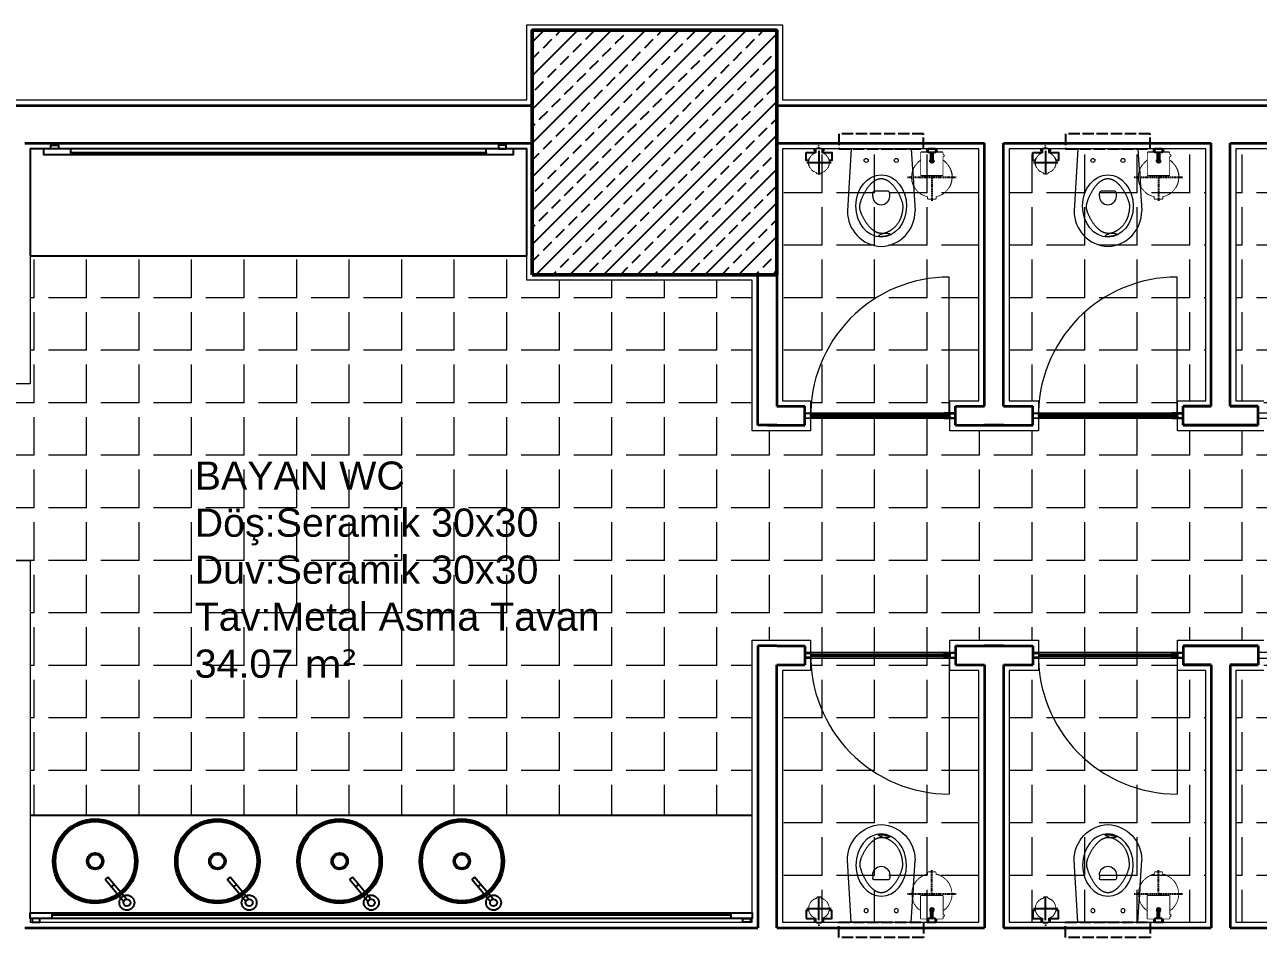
# Model space of a CAD drawing. Header units: millimetres. Extents: x 1443065 to 1517367, y 3763150 to 3779068.
# Drawn here: x 1492362 to 1493018, y 3767614 to 3768100 of the extents above; entities that cross this region are included whole.
import ezdxf

# ---------------------------------------------------------------- set-up
doc = ezdxf.new("R2010")
doc.units = ezdxf.units.MM
doc.set_wipeout_variables(frame=1)
for name, pattern in [('ACAD_ISO02W100', [15, 12, -3]), ('HIDDEN', [9.525, 6.35, -3.175]), ('HIDDEN2', [0.1875, 0.125, -0.0625])]:
    doc.linetypes.add(name, pattern=pattern)
for name, color, linetype in [('1 vitrifiye', 141, 'Continuous'), ('1-Tefriş', 51, 'Continuous'), ('HATCH 1', 253, 'Continuous'), ('HIDDEN', 124, 'HIDDEN'), ('m-TAR_duvar', 8, 'Continuous'), ('m-TFR_vitrifiye', 1, 'Continuous'), ('SANITARY', 152, 'Continuous'), ('SANITARY 1', 124, 'Continuous')]:
    doc.layers.add(name, color=color, linetype=linetype)
for name, color, linetype, lineweight in [('DUVAR', 2, 'Continuous', 35), ('MAHAL', 52, 'Continuous', 13), ('MERDIVEN', 4, 'Continuous', 20), ('SIVA', 3, 'Continuous', 9), ('tarama', 254, 'Continuous', 5), ('TASIYICI', 170, 'Continuous', 50), ('TEFRIS', 165, 'Continuous', 15)]:
    doc.layers.add(name, color=color, linetype=linetype, lineweight=lineweight)
doc.styles.get("Standard").update_dxf_attribs({"font": 'arial.ttf'})

# ---------------------------------------------------------------- blocks, each defined once
blk = doc.blocks.new('A$C00621B5F')
at = {"layer": 'HATCH 1'}
for points in [[(57, -100), (-57, -100)], [(57, -100.7), (-57, -100.7)], [(57, -102), (-57, -102)], [(57, -104.1), (-57, -104.1)], [(57, -106.7), (-57, -106.7)], [(57, -109.9), (-57, -109.9)], [(57, -114.6), (-57, -114.6)], [(57, -122), (-57, -122)]]:
    blk.add_lwpolyline(points, dxfattribs=at)
at = {"layer": 'SANITARY'}
blk.add_lwpolyline([(-20, -20), (-20, 0), (20, 0), (20, -20), (57, -20), (57, -140), (-57, -140), (-57, -40), (-59, -40, -1), (-59, -32), (-57, -32), (-57, -20)], format="xyb", close=True, dxfattribs=at)
at = {"layer": 'SANITARY 1'}
for points in [[(-20, -20), (-20, -20), (-20, 0), (20, 0), (20, -20), (0, -20)], [(-59, -32), (-57, -32)], [(-59, -40), (-57, -40)], [(-57, -32), (-19.2, -32)], [(-18.6, -40), (-57, -40)], [(-2.3, -52.7), (0, -20), (0, -10), (-20, -10), (-20, -20), (-17.7, -52.7)], [(-0.8, -32), (54, -32), (54, -40), (-1.4, -40)]]:
    blk.add_lwpolyline(points, dxfattribs=at)
blk.add_circle((-10, -62.5), 12.5, dxfattribs=at)
blk.add_arc((-59, -36), 4, 90, 270, dxfattribs=at)
blk.add_wipeout([(-57, -20), (-20, -20), (-20, -10), (-20, 0), (20, 0), (20, -20), (57, -20), (57, -140), (-57, -140), (-57, -40), (-59, -40), (-59.7, -39.9), (-60.4, -39.8), (-61, -39.5), (-61.5, -39.1), (-61.8, -38.8), (-62.2, -38.3), (-62.5, -38), (-62.8, -37.3), (-62.9, -36.7), (-63, -36), (-62.9, -35.2), (-62.7, -34.6), (-62.5, -34), (-62.1, -33.5), (-61.7, -33), (-61.2, -32.7), (-60.7, -32.4), (-60.1, -32.1), (-59.7, -32.1), (-59, -32), (-57, -32)]).dxf.layer = 'SANITARY 1'
blk = doc.blocks.new('A$C34477918')
at = {"layer": 'SANITARY'}
blk.add_lwpolyline([(-48, 25), (0, 25), (0, -25), (-48, -25, -0.804346), (-253.1, -20), (-265, -20), (-265, 20), (-253, 20, -0.804515), (-48, 25)], format="xyb", close=True, dxfattribs=at)
at = {"layer": 'SANITARY 1'}
blk.add_lwpolyline([(-265, 20), (-253, 20, 0.087238), (-253.1, -20), (-265, -20)], format="xyb", close=True, dxfattribs=at)
blk.add_lwpolyline([(-48, 25, 0.784465), (-48.1, 25), (0, 25), (0, -25), (-48.1, -25)], format="xyb", dxfattribs=at)
blk.add_arc((-150, 0), 105, 346.22585, 13.77415, dxfattribs=at)
at = {"color": 124}
for points in [[(-253, 20), (-253.7, 15.7), (-254.2, 11.6), (-254.7, 7.6), (-254.7, 4.1), (-255, 0), (-255, -3), (-254.8, -6.5), (-254.4, -9.6), (-253.8, -14.3), (-253.5, -17.3), (-253.1, -20), (-265, -20), (-265, 20)], [(-48, 25), (-47, 19.3), (-45.8, 12.9), (-45.4, 6.5), (-45, 0), (-45.4, -6.5), (-45.7, -12), (-46.5, -17.5), (-48, -25), (0, -25), (0, 25)]]:
    blk.add_wipeout(points, dxfattribs=at).dxf.layer = 'SANITARY'
at = {"color": 21}
blk.add_wipeout([(-45, 0), (-45.8, 12.9), (-48.2, 25.6), (-52.1, 37.9), (-57.5, 49.7), (-64.3, 60.7), (-72.4, 70.7), (-81.7, 79.7), (-92, 87.5), (-103.2, 94), (-115.1, 99), (-127.5, 102.6), (-140.3, 104.6), (-153.2, 105), (-166.1, 103.8), (-178.7, 101), (-190.9, 96.7), (-202.5, 90.9), (-213.3, 83.8), (-223.1, 75.4), (-231.8, 65.8), (-239.3, 55.3), (-245.4, 43.9), (-250.1, 31.8), (-253.2, 19.3), (-254.8, 6.5), (-254.8, -6.5), (-253.2, -19.3), (-250.1, -31.8), (-245.4, -43.9), (-239.3, -55.3), (-231.8, -65.8), (-223.1, -75.4), (-213.3, -83.8), (-202.5, -90.9), (-190.9, -96.7), (-178.7, -101), (-166.1, -103.8), (-153.2, -105), (-140.3, -104.6), (-127.5, -102.6), (-115.1, -99), (-103.2, -94), (-92, -87.5), (-81.7, -79.7), (-72.4, -70.7), (-64.3, -60.7), (-57.5, -49.7), (-52.1, -37.9), (-48.2, -25.6), (-45.8, -12.9)], dxfattribs=at).dxf.layer = 'SANITARY'
at = {"layer": 'HIDDEN'}
for points in [[(-150, 130), (-150, -130)], [(-24, 0), (-276, 0)]]:
    blk.add_lwpolyline(points, dxfattribs=at)
blk = doc.blocks.new('A$C168D751E')
blk.add_wipeout([(0, 0), (17, 0), (17.6, -0.1), (18.2, -0.2), (18.6, -0.5), (19, -0.8), (19.4, -1.2), (19.6, -1.5), (19.8, -2), (19.9, -2.4), (20, -3), (20, -3.6), (20, -15), (56.3, -15), (57.2, -13.7), (58.8, -12.1), (60.2, -11.2), (62, -10.5), (63.3, -10.1), (65, -10), (66.2, -10.1), (68.2, -10.5), (69.7, -11.2), (71, -12), (72.1, -13), (73.1, -14.1), (73.8, -15.2), (74.3, -16.2), (74.7, -17.4), (75, -19), (75, -20.9), (74.7, -22.6), (74, -24.5), (72.9, -26.1), (71.8, -27.3), (70.6, -28.3), (69.4, -29), (68, -29.6), (66.6, -29.9), (65, -30), (63.5, -29.9), (62.2, -29.6), (60.9, -29.1), (59.6, -28.4), (58.8, -27.8), (57.9, -27.1), (57.3, -26.4), (56.8, -25.7), (56.3, -25), (20, -25), (20, -37), (19.7, -38.3), (19.1, -39.1), (18.3, -39.7), (17.7, -39.9), (17, -40), (0, -40)]).dxf.layer = 'SANITARY 1'
at = {"layer": 'SANITARY'}
blk.add_lwpolyline([(0, 0), (0, -40), (17, -40, 0.391502), (20, -37), (20, -25), (56.3, -25, 3.732498), (56.3, -15), (20, -15), (20, -3.6, 0.457252), (17, 0)], format="xyb", close=True, dxfattribs=at)
at = {"layer": 'SANITARY 1'}
blk.add_lwpolyline([(17, 0), (0, 0), (0, -40), (17, -40, 0.414214), (20, -37), (20, -3, 0.414214)], format="xyb", close=True, dxfattribs=at)
for points in [[(20, -15), (56.3, -15)], [(20, -25), (56.3, -25)]]:
    blk.add_lwpolyline(points, dxfattribs=at)
blk.add_circle((65, -20), 5, dxfattribs=at)
blk.add_arc((65, -20), 10, 209.99657, 150.00343, dxfattribs=at)
blk = doc.blocks.new('wc k')
at = {"layer": '1-Tefriş', "linetype": 'HIDDEN2', "ltscale": 0.5}
blk.add_line((431501.05, 73803.41, 1380.72), (431492.05, 73803.41, 1380.72), dxfattribs=at)
at = {"layer": '1-Tefriş'}
for points, elevation in [([(431496.05, 73810.21), (431496.05, 73804.61)], 1380.72), ([(431496.05, 73802.21), (431496.05, 73796.61), (431500.25, 73796.61), (431500.25, 73810.21), (431496.05, 73810.21)], 1380.72), ([(431494.05, 73800.91), (431495.05, 73800.91), (431495.05, 73805.71), (431494.05, 73805.71)], 0), ([(431495.05, 73802.21), (431497.05, 73802.21), (431497.05, 73804.61), (431495.05, 73804.61)], 0)]:
    blk.add_lwpolyline(points, dxfattribs=dict(at, elevation=elevation))
blk = doc.blocks.new('klozet2')
at = {"layer": '1 vitrifiye', "color": 4, "linetype": 'Continuous', "lineweight": 0}
for p, q in [((0, 16), (-33, 18)), ((0, 0), (0, 16)), ((-25.28, 4.5), (-23.56, 4.5)), ((-22.56, -3.5), (-22.56, 3.5)), ((-25.28, -4.5), (-23.56, -4.5))]:
    blk.add_line(p, q, dxfattribs=at)
for centre in [(-6.2, 8), (-6.2, -8)]:
    blk.add_circle(centre, 1.07, dxfattribs=at)
for centre, radius, start, end in [((-33.14, -0.88), 18.88, 89.56564, 177.33804), ((-25.28, 0), 4.5, 90, 180), ((-25.28, 0), 4.5, 180, 270), ((-23.56, 3.5), 1, 0, 90), ((-33.14, 0.88), 18.88, 182.66196, 270.43436), ((-23.56, -3.5), 1, 270, 0)]:
    blk.add_arc(centre, radius, start, end, dxfattribs=at)
at = {"layer": '1-Tefriş', "xscale": -1}
blk.add_blockref('wc k', (431493.99, -73770.29, -1380.72), dxfattribs=at)
at = {"layer": 'SANITARY', "color": 65, "xscale": 0.1, "yscale": 0.1, "zscale": 0.1, "rotation": 359.9999658251877}
blk.add_blockref('A$C34477918', (-0.06, -26.93), dxfattribs=at)
at = {"layer": '1 vitrifiye', "color": 4, "linetype": 'Continuous', "lineweight": 0}
blk.add_line((0, 0), (0, -16), dxfattribs=at)
blk.add_ellipse((-30.43, 0), major_axis=(-16.57, 0.06), ratio=0.812391, dxfattribs=at)
at = {"layer": 'TEFRIS', "color": 4, "linetype": 'Continuous'}
blk.add_lwpolyline([(-45, 0), (-45, 0.14), (-44.99, 0.29), (-44.98, 0.43), (-44.97, 0.57), (-44.95, 0.71), (-44.93, 0.86), (-44.91, 1), (-44.88, 1.14), (-44.85, 1.28), (-44.81, 1.42), (-44.78, 1.56), (-44.73, 1.7), (-44.69, 1.83), (-44.64, 1.97), (-44.59, 2.11), (-44.54, 2.25), (-44.48, 2.38), (-44.42, 2.52), (-44.36, 2.65), (-44.29, 2.79), (-44.22, 2.92), (-44.15, 3.06), (-44.07, 3.19), (-44, 3.32), (-43.92, 3.45), (-43.83, 3.59), (-43.75, 3.72), (-43.66, 3.85), (-43.57, 3.98), (-43.48, 4.1), (-43.38, 4.23), (-43.29, 4.36), (-43.19, 4.48), (-43.09, 4.61), (-42.98, 4.74), (-42.88, 4.86), (-42.77, 4.98), (-42.66, 5.11), (-42.43, 5.35), (-42.2, 5.59), (-41.96, 5.82), (-41.71, 6.06), (-41.46, 6.29), (-41.2, 6.51), (-40.94, 6.73), (-40.67, 6.95), (-40.4, 7.16), (-40.12, 7.37), (-39.84, 7.58), (-39.56, 7.78), (-39.27, 7.98), (-38.99, 8.17), (-38.69, 8.36), (-38.4, 8.54), (-38.11, 8.72), (-37.81, 8.9), (-37.52, 9.07), (-37.23, 9.23), (-36.93, 9.39), (-36.64, 9.54), (-36.35, 9.69), (-36.06, 9.84), (-35.77, 9.98), (-35.48, 10.11), (-35.2, 10.24), (-34.92, 10.36), (-34.65, 10.47), (-34.38, 10.58), (-34.11, 10.69), (-33.85, 10.78), (-33.59, 10.87), (-33.34, 10.96), (-33.1, 11.04), (-32.86, 11.11), (-32.63, 11.17), (-32.41, 11.23), (-32.2, 11.29), (-31.99, 11.33), (-31.79, 11.37), (-31.61, 11.4), (-31.43, 11.42), (-31.26, 11.44), (-31.1, 11.45), (-30.94, 11.45), (-30.77, 11.45), (-30.59, 11.43), (-30.39, 11.41), (-30.19, 11.38), (-29.97, 11.35), (-29.75, 11.31), (-29.51, 11.26), (-29.27, 11.2), (-29.01, 11.14), (-28.75, 11.07), (-28.48, 11), (-28.21, 10.91), (-27.93, 10.82), (-27.64, 10.73), (-27.34, 10.63), (-27.05, 10.52), (-26.74, 10.41), (-26.43, 10.29), (-26.12, 10.16), (-25.81, 10.03), (-25.49, 9.89), (-25.17, 9.75), (-24.85, 9.6), (-24.52, 9.44), (-24.2, 9.28), (-23.87, 9.12), (-23.55, 8.95), (-23.22, 8.77), (-22.9, 8.59), (-22.58, 8.41), (-22.26, 8.21), (-21.94, 8.02), (-21.63, 7.82), (-21.31, 7.61), (-21.01, 7.4), (-20.7, 7.19), (-20.4, 6.97), (-20.11, 6.75), (-19.82, 6.52), (-19.54, 6.29), (-19.27, 6.05), (-19, 5.81), (-18.87, 5.69), (-18.74, 5.57), (-18.61, 5.45), (-18.49, 5.32), (-18.36, 5.2), (-18.24, 5.07), (-18.12, 4.94), (-18.01, 4.81), (-17.89, 4.69), (-17.78, 4.56), (-17.67, 4.43), (-17.57, 4.29), (-17.46, 4.16), (-17.36, 4.03), (-17.26, 3.89), (-17.17, 3.76), (-17.08, 3.62), (-16.99, 3.49), (-16.9, 3.35), (-16.82, 3.21), (-16.74, 3.07), (-16.66, 2.93), (-16.58, 2.79), (-16.51, 2.65), (-16.45, 2.51), (-16.38, 2.37), (-16.32, 2.23), (-16.26, 2.08), (-16.21, 1.94), (-16.16, 1.79), (-16.11, 1.65), (-16.07, 1.5), (-16.03, 1.35), (-15.99, 1.2), (-15.96, 1.06), (-15.94, 0.91), (-15.91, 0.76), (-15.89, 0.61), (-15.88, 0.46), (-15.87, 0.3), (-15.86, 0.15), (-15.86, 0), (-15.86, -0.15), (-15.87, -0.3), (-15.88, -0.44), (-15.89, -0.59), (-15.91, -0.73), (-15.93, -0.88), (-15.96, -1.02), (-15.99, -1.17), (-16.02, -1.31), (-16.06, -1.46), (-16.1, -1.6), (-16.14, -1.74), (-16.19, -1.88), (-16.24, -2.02), (-16.29, -2.17), (-16.35, -2.31), (-16.41, -2.44), (-16.47, -2.58), (-16.54, -2.72), (-16.61, -2.86), (-16.68, -3), (-16.76, -3.13), (-16.83, -3.27), (-16.92, -3.4), (-17, -3.54), (-17.09, -3.67), (-17.18, -3.8), (-17.27, -3.93), (-17.36, -4.07), (-17.46, -4.2), (-17.56, -4.33), (-17.66, -4.45), (-17.77, -4.58), (-17.88, -4.71), (-17.98, -4.84), (-18.1, -4.96), (-18.21, -5.09), (-18.32, -5.21), (-18.44, -5.33), (-18.56, -5.46), (-18.81, -5.7), (-19.06, -5.94), (-19.32, -6.17), (-19.58, -6.4), (-19.86, -6.63), (-20.13, -6.85), (-20.41, -7.07), (-20.7, -7.28), (-20.99, -7.49), (-21.29, -7.7), (-21.58, -7.9), (-21.88, -8.1), (-22.19, -8.29), (-22.49, -8.48), (-22.8, -8.66), (-23.11, -8.84), (-23.42, -9.01), (-23.73, -9.18), (-24.03, -9.34), (-24.34, -9.5), (-24.65, -9.65), (-24.96, -9.8), (-25.26, -9.94), (-25.56, -10.07), (-25.86, -10.2), (-26.16, -10.33), (-26.45, -10.45), (-26.74, -10.56), (-27.02, -10.66), (-27.3, -10.76), (-27.57, -10.86), (-27.84, -10.94), (-28.1, -11.03), (-28.35, -11.1), (-28.6, -11.17), (-28.84, -11.23), (-29.07, -11.28), (-29.29, -11.33), (-29.51, -11.37), (-29.71, -11.4), (-29.91, -11.43), (-30.09, -11.45), (-30.27, -11.46), (-30.43, -11.46), (-30.65, -11.46), (-30.88, -11.46), (-31.12, -11.45), (-31.36, -11.44), (-31.59, -11.43), (-31.83, -11.41), (-32.06, -11.39), (-32.29, -11.37), (-32.51, -11.35), (-32.73, -11.33), (-32.96, -11.3), (-33.17, -11.27), (-33.39, -11.24), (-33.6, -11.2), (-33.81, -11.17), (-34.02, -11.13), (-34.23, -11.09), (-34.43, -11.04), (-34.63, -11), (-34.83, -10.95), (-35.02, -10.9), (-35.22, -10.85), (-35.41, -10.8), (-35.59, -10.75), (-35.78, -10.69), (-35.96, -10.63), (-36.15, -10.57), (-36.32, -10.51), (-36.5, -10.45), (-36.67, -10.38), (-36.85, -10.32), (-37.02, -10.25), (-37.18, -10.18), (-37.35, -10.11), (-37.51, -10.04), (-37.67, -9.96), (-37.83, -9.89), (-37.99, -9.81), (-38.14, -9.74), (-38.29, -9.66), (-38.44, -9.58), (-38.59, -9.5), (-38.88, -9.33), (-39.16, -9.16), (-39.43, -8.99), (-39.69, -8.82), (-39.94, -8.64), (-40.19, -8.46), (-40.43, -8.27), (-40.66, -8.09), (-40.88, -7.9), (-41.1, -7.71), (-41.31, -7.52), (-41.51, -7.33), (-41.7, -7.14), (-41.88, -6.95), (-42.06, -6.76), (-42.23, -6.57), (-42.4, -6.38), (-42.55, -6.19), (-42.7, -6), (-42.85, -5.82), (-42.98, -5.64), (-43.12, -5.46), (-43.24, -5.28), (-43.36, -5.1), (-43.47, -4.93), (-43.58, -4.77), (-43.68, -4.6), (-43.77, -4.45), (-43.86, -4.29), (-43.94, -4.14), (-44.02, -4), (-44.09, -3.86), (-44.22, -3.61), (-44.32, -3.38), (-44.41, -3.18), (-44.48, -3.01), (-44.53, -2.87), (-44.56, -2.78), (-44.76, -2.17), (-44.95, -1.61), (-45.12, -1.11), (-45.29, -0.65), (-45.44, -0.25), (-45.58, 0.1), (-45.65, 0.26), (-45.71, 0.41), (-45.78, 0.54), (-45.84, 0.67), (-45.89, 0.78), (-45.95, 0.89), (-46, 0.98), (-46.05, 1.06), (-46.1, 1.14), (-46.14, 1.2), (-46.19, 1.26), (-46.23, 1.3), (-46.26, 1.34), (-46.3, 1.37), (-46.33, 1.39), (-46.37, 1.4), (-46.4, 1.41), (-46.42, 1.4), (-46.45, 1.39), (-46.47, 1.37), (-46.5, 1.35), (-46.52, 1.32), (-46.54, 1.28), (-46.55, 1.23), (-46.57, 1.18), (-46.58, 1.12), (-46.59, 1.06), (-46.6, 0.99), (-46.61, 0.92), (-46.62, 0.84), (-46.62, 0.66), (-46.63, 0.47), (-46.62, 0.27), (-46.61, 0.05), (-46.6, -0.18), (-46.58, -0.42), (-46.56, -0.67), (-46.53, -0.93), (-46.5, -1.19), (-46.46, -1.46), (-46.42, -1.72), (-46.38, -1.99), (-46.33, -2.25), (-46.28, -2.51), (-46.23, -2.76), (-46.18, -3), (-46.13, -3.24), (-46.07, -3.46), (-46.01, -3.67), (-45.96, -3.86), (-45.9, -4.04), (-45.84, -4.2), (-45.81, -4.27), (-45.78, -4.34), (-45.75, -4.4), (-45.72, -4.45), (-45.69, -4.5), (-45.66, -4.55), (-45.63, -4.58), (-45.6, -4.61), (-45.57, -4.63), (-45.55, -4.65), (-45.52, -4.66), (-45.49, -4.66), (-45.46, -4.65), (-45.44, -4.63), (-45.41, -4.61), (-45.38, -4.58), (-45.36, -4.54), (-45.33, -4.49), (-45.31, -4.43), (-45.29, -4.36), (-45.26, -4.28), (-45.24, -4.19), (-45.22, -4.09), (-45.2, -3.98), (-45.18, -3.87), (-45.16, -3.74), (-45.14, -3.59), (-45.13, -3.44), (-45.11, -3.28), (-45.09, -3.1), (-45.07, -2.71), (-45.04, -2.28), (-45.02, -1.79), (-45.01, -1.25), (-45, -0.65), (-45, 0)], close=True, dxfattribs=at)
at = {"layer": 'SANITARY', "color": 65}
for name, p, xscale, yscale, zscale, rotation in [('A$C34477918', (0.14, 33.12, -1380.72), 0.05, 0.05, 0.05, 359.9999658251877), ('A$C00621B5F', (0, -26.93), -0.1, 0.1, 0.1, 269.9999658251876)]:
    blk.add_blockref(name, p, dxfattribs=dict(at, xscale=xscale, yscale=yscale, zscale=zscale, rotation=rotation))
at = {"layer": '1 vitrifiye', "color": 4, "linetype": 'Continuous', "lineweight": 0}
blk.add_line((0, -16), (-33, -18), dxfattribs=at)
at = {"layer": 'SANITARY', "color": 124, "xscale": -0.1, "yscale": 0.1, "zscale": 0.1}
blk.add_blockref('A$C168D751E', (0, -24.93), dxfattribs=at)
at = {"layer": '1 vitrifiye', "color": 4, "linetype": 'ACAD_ISO02W100', "ltscale": 0.5}
blk.add_lwpolyline([(0, -22.5), (8, -22.5), (8, 22.5), (0, 22.5)], close=True, dxfattribs=at)

msp = doc.modelspace()

# ---------------------------------------------------------------- hatches: boundary and pattern name
at = {"layer": 'm-TAR_duvar'}
h = msp.add_hatch(dxfattribs=at)
h.set_pattern_fill('ANSI33', color=256, scale=2)
h.set_pattern_definition([(45, (69969.789, -86424.948), (-8.98025612, 8.98025612), []), (45, (69978.769, -86424.948), (-8.98025612, 8.98025612), [6.35, -3.175])])
h.paths.add_polyline_path([(1492761.74, 3768096.58), (1492631.74, 3768096.58), (1492631.74, 3767966.58), (1492761.74, 3767966.58)])

# ---------------------------------------------------------------- linework, layer by layer
at = {"layer": 'DUVAR'}
for p, q in [((1492041.74, 3768056.58), (1492631.74, 3768056.58)), ((1492041.74, 3768056.56), (1492631.74, 3768056.56)), ((1492761.74, 3768056.58), (1493424.62, 3768056.58)), ((1492361.74, 3768036.56), (1492631.74, 3768036.56)), ((1492761.74, 3768036.58), (1492872.3, 3768036.58)), ((1492872.3, 3767896.56), (1492872.3, 3768036.58)), ((1492882.3, 3768036.58), (1492992.86, 3768036.58)), ((1492882.3, 3767896.56), (1492882.3, 3768036.58)), ((1492992.86, 3767896.56), (1492992.86, 3768036.58)), ((1493002.86, 3768036.58), (1493113.42, 3768036.58)), ((1493002.86, 3767896.56), (1493002.86, 3768036.58)), ((1492751.74, 3767886.56), (1492751.74, 3767966.58)), ((1492761.74, 3767966.56), (1492761.74, 3767896.56)), ((1492761.74, 3767896.56), (1492776.74, 3767896.56)), ((1492761.74, 3767896.56), (1492776.74, 3767896.56)), ((1492776.74, 3767886.56), (1492776.74, 3767896.56)), ((1492776.74, 3767886.56), (1492776.74, 3767896.56)), ((1492856.74, 3767886.56), (1492856.74, 3767896.56)), ((1492856.74, 3767896.56), (1492872.3, 3767896.56)), ((1492856.74, 3767886.56), (1492856.74, 3767896.56)), ((1492856.74, 3767896.56), (1492872.3, 3767896.56)), ((1492882.3, 3767896.56), (1492897.86, 3767896.56)), ((1492882.3, 3767896.56), (1492897.86, 3767896.56)), ((1492897.86, 3767886.56), (1492897.86, 3767896.56)), ((1492897.86, 3767886.56), (1492897.86, 3767896.56)), ((1492992.86, 3767896.56), (1492977.86, 3767896.56)), ((1492977.86, 3767886.56), (1492977.86, 3767896.56)), ((1492977.86, 3767896.56), (1492992.86, 3767896.56)), ((1492992.86, 3767896.56), (1492977.86, 3767896.56)), ((1492977.86, 3767886.56), (1492977.86, 3767896.56)), ((1492977.86, 3767896.56), (1492992.86, 3767896.56)), ((1493017.86, 3767896.56), (1493002.86, 3767896.56)), ((1493002.86, 3767896.56), (1493017.86, 3767896.56)), ((1493017.86, 3767896.56), (1493002.86, 3767896.56)), ((1493002.86, 3767896.56), (1493017.86, 3767896.56)), ((1493017.86, 3767886.56), (1493017.86, 3767896.56)), ((1493017.86, 3767886.56), (1493017.86, 3767896.56)), ((1492761.74, 3767886.56), (1492751.74, 3767886.56)), ((1492761.74, 3767886.56), (1492751.74, 3767886.56)), ((1492761.74, 3767886.56), (1492751.74, 3767886.56)), ((1492756.74, 3767886.56), (1492761.74, 3767886.56)), ((1492761.74, 3767886.56), (1492776.74, 3767886.56)), ((1492761.74, 3767886.56), (1492776.74, 3767886.56)), ((1492856.74, 3767886.56), (1492897.86, 3767886.56)), ((1492856.74, 3767886.56), (1492897.86, 3767886.56)), ((1492872.3, 3767886.56), (1492882.3, 3767886.56)), ((1492882.3, 3767886.56), (1492872.3, 3767886.56)), ((1492882.3, 3767886.56), (1492872.3, 3767886.56)), ((1492977.86, 3767886.56), (1493017.86, 3767886.56)), ((1492992.86, 3767886.56), (1492977.86, 3767886.56)), ((1492992.86, 3767886.56), (1492977.86, 3767886.56)), ((1492977.86, 3767886.56), (1493017.86, 3767886.56)), ((1492992.86, 3767886.56), (1493002.86, 3767886.56)), ((1493002.86, 3767886.56), (1492992.86, 3767886.56)), ((1492992.86, 3767886.56), (1493002.86, 3767886.56)), ((1493002.86, 3767886.56), (1492992.86, 3767886.56)), ((1492992.86, 3767886.56), (1493002.86, 3767886.56)), ((1493017.86, 3767886.56), (1493002.86, 3767886.56)), ((1493017.86, 3767886.56), (1493002.86, 3767886.56)), ((1492761.74, 3767769.08), (1492751.74, 3767769.08)), ((1492751.74, 3767769.08), (1492751.74, 3767759.08)), ((1492761.74, 3767769.08), (1492776.74, 3767769.08)), ((1492776.74, 3767769.08), (1492776.74, 3767759.08)), ((1492856.74, 3767769.08), (1492856.74, 3767759.08)), ((1492856.74, 3767769.08), (1492897.86, 3767769.08)), ((1492882.3, 3767769.08), (1492872.3, 3767769.08)), ((1492897.86, 3767769.08), (1492897.86, 3767759.08)), ((1492992.86, 3767769.08), (1492977.86, 3767769.08)), ((1492977.86, 3767769.08), (1492977.86, 3767759.08)), ((1492977.86, 3767769.08), (1493017.86, 3767769.08)), ((1493002.86, 3767769.08), (1492992.86, 3767769.08)), ((1492992.86, 3767769.08), (1493002.86, 3767769.08)), ((1493017.86, 3767769.08), (1493002.86, 3767769.08)), ((1493017.86, 3767769.08), (1493017.86, 3767759.08)), ((1492751.74, 3767759.08), (1492751.74, 3767619.08)), ((1492761.74, 3767619.08), (1492761.74, 3767759.08)), ((1492761.74, 3767759.08), (1492776.74, 3767759.08)), ((1492856.74, 3767759.08), (1492872.3, 3767759.08)), ((1492872.3, 3767759.08), (1492872.3, 3767619.08)), ((1492882.3, 3767759.08), (1492882.3, 3767619.08)), ((1492882.3, 3767759.08), (1492897.86, 3767759.08)), ((1492992.86, 3767759.08), (1492977.86, 3767759.08)), ((1492977.86, 3767759.08), (1492992.86, 3767759.08)), ((1492992.86, 3767759.08), (1492992.86, 3767619.08)), ((1493002.86, 3767759.08), (1493002.86, 3767619.08)), ((1493017.86, 3767759.08), (1493002.86, 3767759.08)), ((1493002.86, 3767759.08), (1493017.86, 3767759.08)), ((1492361.74, 3767619.08), (1492751.74, 3767619.08)), ((1492761.74, 3767619.08), (1492872.3, 3767619.08)), ((1492882.3, 3767619.08), (1492992.86, 3767619.08)), ((1493002.86, 3767619.08), (1493113.42, 3767619.08))]:
    msp.add_line(p, q, dxfattribs=at)
at = {"layer": 'm-TFR_vitrifiye'}
for p, q in [((1492621.74, 3768033.56), (1492371.74, 3768033.56)), ((1492386.24, 3768031.56), (1492386.24, 3768033.56)), ((1492607.24, 3768031.56), (1492607.24, 3768033.56)), ((1492386.74, 3768030.56), (1492606.74, 3768030.56)), ((1492364.74, 3767679.08), (1492748.74, 3767679.08)), ((1492406.03, 3767646.09), (1492404.5, 3767644.81)), ((1492414.33, 3767633.09), (1492404.5, 3767644.81)), ((1492415.86, 3767634.38), (1492406.03, 3767646.09)), ((1492471.03, 3767646.09), (1492469.5, 3767644.81)), ((1492479.33, 3767633.09), (1492469.5, 3767644.81)), ((1492480.86, 3767634.38), (1492471.03, 3767646.09)), ((1492536.03, 3767646.09), (1492534.5, 3767644.81)), ((1492544.33, 3767633.09), (1492534.5, 3767644.81)), ((1492545.86, 3767634.38), (1492536.03, 3767646.09)), ((1492601.03, 3767646.09), (1492599.5, 3767644.81)), ((1492609.33, 3767633.09), (1492599.5, 3767644.81)), ((1492610.86, 3767634.38), (1492601.03, 3767646.09)), ((1492409.25, 3767642.26), (1492407.72, 3767640.98)), ((1492474.25, 3767642.26), (1492472.72, 3767640.98)), ((1492539.25, 3767642.26), (1492537.72, 3767640.98)), ((1492604.25, 3767642.26), (1492602.72, 3767640.98)), ((1492376.24, 3767626.08), (1492376.24, 3767624.08)), ((1492376.74, 3767627.08), (1492736.74, 3767627.08)), ((1492737.24, 3767626.08), (1492737.24, 3767624.08)), ((1492361.74, 3767619.08), (1492751.74, 3767619.08)), ((1492748.74, 3767624.08), (1492364.74, 3767624.08))]:
    msp.add_line(p, q, dxfattribs=at)
for points in [[(1492364.74, 3767976.56), (1492628.74, 3767976.56), (1492628.74, 3768033.56), (1492364.74, 3768033.56)], [(1492371.74, 3768033.56), (1492371.74, 3768030.56), (1492386.74, 3768030.56), (1492386.74, 3768031.16), (1492386.24, 3768031.16), (1492386.24, 3768031.56), (1492607.24, 3768031.56), (1492607.24, 3768031.16), (1492606.74, 3768031.16), (1492606.74, 3768030.56), (1492621.74, 3768030.56), (1492621.74, 3768033.56)], [(1492375.74, 3768033.56), (1492375.74, 3768035.56), (1492379.74, 3768035.56), (1492379.74, 3768033.56)], [(1492607.24, 3768031.56), (1492607.24, 3768031.16), (1492386.24, 3768031.16), (1492386.24, 3768031.56)], [(1492617.74, 3768033.56), (1492617.74, 3768035.56), (1492613.74, 3768035.56), (1492613.74, 3768033.56)], [(1492364.74, 3767624.08), (1492364.74, 3767627.08), (1492376.74, 3767627.08), (1492376.74, 3767626.48), (1492376.24, 3767626.48), (1492376.24, 3767626.08), (1492737.24, 3767626.08), (1492737.24, 3767626.48), (1492736.74, 3767626.48), (1492736.74, 3767627.08), (1492748.74, 3767627.08), (1492748.74, 3767624.08)], [(1492737.24, 3767626.08), (1492737.24, 3767626.48), (1492376.24, 3767626.48), (1492376.24, 3767626.08)], [(1492365.74, 3767624.08), (1492365.74, 3767622.08), (1492369.74, 3767622.08), (1492369.74, 3767624.08)], [(1492747.74, 3767624.08), (1492747.74, 3767622.08), (1492743.74, 3767622.08), (1492743.74, 3767624.08)]]:
    msp.add_lwpolyline(points, close=True, dxfattribs=at)
for centre, radius in [((1492399.24, 3767654.58), 22.5), ((1492464.24, 3767654.58), 22.5), ((1492529.24, 3767654.58), 22.5), ((1492594.24, 3767654.58), 22.5), ((1492399.24, 3767654.58), 21.8), ((1492399.24, 3767654.58), 21.1), ((1492464.24, 3767654.58), 21.8), ((1492464.24, 3767654.58), 21.1), ((1492529.24, 3767654.58), 21.8), ((1492529.24, 3767654.58), 21.1), ((1492594.24, 3767654.58), 21.8), ((1492594.24, 3767654.58), 21.1), ((1492399.24, 3767654.58), 4.4), ((1492399.24, 3767654.58), 3.62), ((1492464.24, 3767654.58), 4.4), ((1492464.24, 3767654.58), 3.62), ((1492529.24, 3767654.58), 4.4), ((1492529.24, 3767654.58), 3.62), ((1492594.24, 3767654.58), 4.4), ((1492594.24, 3767654.58), 3.62), ((1492416.11, 3767632.53), 4), ((1492416.11, 3767632.53), 1.86), ((1492481.11, 3767632.53), 4), ((1492481.11, 3767632.53), 1.86), ((1492546.11, 3767632.53), 4), ((1492546.11, 3767632.53), 1.86), ((1492611.11, 3767632.53), 4), ((1492611.11, 3767632.53), 1.86)]:
    msp.add_circle(centre, radius, dxfattribs=at)
at = {"layer": 'MERDIVEN'}
for p, q in [((1492853.49, 3767891.78, 0), (1492853.49, 3767965.33, 0)), ((1492974.61, 3767891.78, 0), (1492974.61, 3767965.33, 0)), ((1492779.24, 3767892.61, 0), (1492779.24, 3767893.01, 0)), ((1492779.24, 3767890.11, 0), (1492779.24, 3767890.51, 0)), ((1492853.74, 3767893.01, 0), (1492853.74, 3767892.61, 0)), ((1492853.74, 3767890.51, 0), (1492853.74, 3767890.11, 0)), ((1492900.36, 3767892.61, 0), (1492900.36, 3767893.01, 0)), ((1492900.36, 3767890.11, 0), (1492900.36, 3767890.51, 0)), ((1492974.86, 3767893.01, 0), (1492974.86, 3767892.61, 0)), ((1492974.86, 3767890.51, 0), (1492974.86, 3767890.11, 0)), ((1492779.24, 3767765.53, 0), (1492779.24, 3767765.13, 0)), ((1492779.24, 3767763.03, 0), (1492779.24, 3767762.63, 0)), ((1492853.49, 3767763.86, 0), (1492853.49, 3767690.31, 0)), ((1492853.74, 3767765.13, 0), (1492853.74, 3767765.53, 0)), ((1492853.74, 3767762.63, 0), (1492853.74, 3767763.03, 0)), ((1492900.36, 3767765.53, 0), (1492900.36, 3767765.13, 0)), ((1492900.36, 3767763.03, 0), (1492900.36, 3767762.63, 0)), ((1492974.61, 3767763.86, 0), (1492974.61, 3767690.31, 0)), ((1492974.86, 3767765.13, 0), (1492974.86, 3767765.53, 0)), ((1492974.86, 3767762.63, 0), (1492974.86, 3767763.03, 0))]:
    msp.add_line(p, q, dxfattribs=at)
at = {"layer": 'MERDIVEN', "extrusion": (1.50405e-07, -4.38494e-08, 1)}
for p, q in [((1492780.04, 3767892.33, 0), (1492779.74, 3767892.08, 0)), ((1492779.74, 3767891.08, 0), (1492779.74, 3767892.08, 0)), ((1492780.04, 3767890.83, 0), (1492779.74, 3767891.08, 0)), ((1492854.29, 3767892.33, 0), (1492853.99, 3767892.08, 0)), ((1492853.99, 3767891.08, 0), (1492853.99, 3767892.08, 0)), ((1492854.29, 3767890.83, 0), (1492853.99, 3767891.08, 0)), ((1492901.16, 3767892.33, 0), (1492900.86, 3767892.08, 0)), ((1492900.86, 3767891.08, 0), (1492900.86, 3767892.08, 0)), ((1492901.16, 3767890.83, 0), (1492900.86, 3767891.08, 0)), ((1492975.41, 3767892.33, 0), (1492975.11, 3767892.08, 0)), ((1492975.11, 3767891.08, 0), (1492975.11, 3767892.08, 0)), ((1492975.41, 3767890.83, 0), (1492975.11, 3767891.08, 0))]:
    msp.add_line(p, q, dxfattribs=at)
at = {"layer": 'MERDIVEN', "extrusion": (-2.75658e-07, -4.29454e-08, 1)}
for p, q in [((1492853.19, 3767892.33, 0), (1492780.04, 3767892.33, 0)), ((1492780.04, 3767890.83, 0), (1492853.19, 3767890.83, 0)), ((1492974.31, 3767892.33, 0), (1492901.16, 3767892.33, 0)), ((1492901.16, 3767890.83, 0), (1492974.31, 3767890.83, 0))]:
    msp.add_line(p, q, dxfattribs=at)
at = {"layer": 'MERDIVEN', "extrusion": (-1.50405e-07, -4.38494e-08, 1)}
for p, q in [((1492853.19, 3767892.33, 0), (1492853.49, 3767892.08, 0)), ((1492853.19, 3767890.83, 0), (1492853.49, 3767891.08, 0)), ((1492853.49, 3767891.08, 0), (1492853.49, 3767892.08, 0)), ((1492974.31, 3767892.33, 0), (1492974.61, 3767892.08, 0)), ((1492974.31, 3767890.83, 0), (1492974.61, 3767891.08, 0)), ((1492974.61, 3767891.08, 0), (1492974.61, 3767892.08, 0))]:
    msp.add_line(p, q, dxfattribs=at)
at = {"layer": 'MERDIVEN', "extrusion": (1.50405e-07, 4.38494e-08, 1)}
for p, q in [((1492780.04, 3767764.81, 0), (1492779.74, 3767764.56, 0)), ((1492779.74, 3767764.56, 0), (1492779.74, 3767763.56, 0)), ((1492780.04, 3767763.31, 0), (1492779.74, 3767763.56, 0)), ((1492854.29, 3767764.81, 0), (1492853.99, 3767764.56, 0)), ((1492853.99, 3767764.56, 0), (1492853.99, 3767763.56, 0)), ((1492854.29, 3767763.31, 0), (1492853.99, 3767763.56, 0)), ((1492901.16, 3767764.81, 0), (1492900.86, 3767764.56, 0)), ((1492900.86, 3767764.56, 0), (1492900.86, 3767763.56, 0)), ((1492901.16, 3767763.31, 0), (1492900.86, 3767763.56, 0)), ((1492975.41, 3767764.81, 0), (1492975.11, 3767764.56, 0)), ((1492975.11, 3767764.56, 0), (1492975.11, 3767763.56, 0)), ((1492975.41, 3767763.31, 0), (1492975.11, 3767763.56, 0))]:
    msp.add_line(p, q, dxfattribs=at)
at = {"layer": 'MERDIVEN', "extrusion": (-2.75658e-07, 4.29454e-08, 1)}
for p, q in [((1492780.04, 3767764.81, 0), (1492853.19, 3767764.81, 0)), ((1492853.19, 3767763.31, 0), (1492780.04, 3767763.31, 0)), ((1492901.16, 3767764.81, 0), (1492974.31, 3767764.81, 0)), ((1492974.31, 3767763.31, 0), (1492901.16, 3767763.31, 0))]:
    msp.add_line(p, q, dxfattribs=at)
at = {"layer": 'MERDIVEN', "extrusion": (-1.50405e-07, 4.38494e-08, 1)}
for p, q in [((1492853.19, 3767764.81, 0), (1492853.49, 3767764.56, 0)), ((1492853.19, 3767763.31, 0), (1492853.49, 3767763.56, 0)), ((1492853.49, 3767764.56, 0), (1492853.49, 3767763.56, 0)), ((1492974.31, 3767764.81, 0), (1492974.61, 3767764.56, 0)), ((1492974.31, 3767763.31, 0), (1492974.61, 3767763.56, 0)), ((1492974.61, 3767764.56, 0), (1492974.61, 3767763.56, 0))]:
    msp.add_line(p, q, dxfattribs=at)
at = {"layer": 'MERDIVEN', "extrusion": (-1.50062e-07, -4.38554e-08, 1), "elevation": -0.39}
for points in [[(1492779.74, 3767892.61), (1492776.74, 3767892.61), (1492776.74, 3767893.01), (1492779.74, 3767893.01)], [(1492779.74, 3767890.11), (1492776.74, 3767890.11), (1492776.74, 3767890.51), (1492779.74, 3767890.51)], [(1492900.86, 3767892.61), (1492897.86, 3767892.61), (1492897.86, 3767893.01), (1492900.86, 3767893.01)], [(1492900.86, 3767890.11), (1492897.86, 3767890.11), (1492897.86, 3767890.51), (1492900.86, 3767890.51)]]:
    msp.add_lwpolyline(points, close=True, dxfattribs=at)
at = {"layer": 'MERDIVEN'}
for points in [[(1492856.74, 3767890.11), (1492776.74, 3767890.11), (1492776.74, 3767893.01), (1492856.74, 3767893.01)], [(1492977.86, 3767890.11), (1492897.86, 3767890.11), (1492897.86, 3767893.01), (1492977.86, 3767893.01)], [(1493097.86, 3767890.11), (1493017.86, 3767890.11), (1493017.86, 3767893.01), (1493097.86, 3767893.01)], [(1492856.74, 3767765.53), (1492776.74, 3767765.53), (1492776.74, 3767762.63), (1492856.74, 3767762.63)], [(1492977.86, 3767765.53), (1492897.86, 3767765.53), (1492897.86, 3767762.63), (1492977.86, 3767762.63)], [(1493097.86, 3767765.53), (1493017.86, 3767765.53), (1493017.86, 3767762.63), (1493097.86, 3767762.63)]]:
    msp.add_lwpolyline(points, close=True, dxfattribs=at)
at = {"layer": 'MERDIVEN', "extrusion": (-2.76e-07, -4.29466e-08, 1), "elevation": -0.57}
for points in [[(1492779.74, 3767891.38), (1492853.49, 3767891.38), (1492853.49, 3767891.78), (1492779.74, 3767891.78)], [(1492900.86, 3767891.38), (1492974.61, 3767891.38), (1492974.61, 3767891.78), (1492900.86, 3767891.78)]]:
    msp.add_lwpolyline(points, dxfattribs=at)
at = {"layer": 'MERDIVEN', "extrusion": (-1.50748e-07, -4.38506e-08, 1), "elevation": -0.39}
for points in [[(1492850.74, 3767892.61), (1492856.74, 3767892.61), (1492856.74, 3767893.01), (1492850.74, 3767893.01)], [(1492856.74, 3767890.51), (1492850.74, 3767890.51), (1492850.74, 3767890.11), (1492856.74, 3767890.11)], [(1492971.86, 3767892.61), (1492977.86, 3767892.61), (1492977.86, 3767893.01), (1492971.86, 3767893.01)], [(1492977.86, 3767890.51), (1492971.86, 3767890.51), (1492971.86, 3767890.11), (1492977.86, 3767890.11)]]:
    msp.add_lwpolyline(points, close=True, dxfattribs=at)
at = {"layer": 'MERDIVEN', "extrusion": (-1.50062e-07, 4.38554e-08, 1), "elevation": -0.06}
for points in [[(1492779.74, 3767765.53), (1492776.74, 3767765.53), (1492776.74, 3767765.13), (1492779.74, 3767765.13)], [(1492779.74, 3767763.03), (1492776.74, 3767763.03), (1492776.74, 3767762.63), (1492779.74, 3767762.63)], [(1492900.86, 3767765.53), (1492897.86, 3767765.53), (1492897.86, 3767765.13), (1492900.86, 3767765.13)], [(1492900.86, 3767763.03), (1492897.86, 3767763.03), (1492897.86, 3767762.63), (1492900.86, 3767762.63)]]:
    msp.add_lwpolyline(points, close=True, dxfattribs=at)
at = {"layer": 'MERDIVEN', "extrusion": (-2.76e-07, 4.29466e-08, 1), "elevation": -0.25}
for points in [[(1492779.74, 3767764.26), (1492853.49, 3767764.26), (1492853.49, 3767763.86), (1492779.74, 3767763.86)], [(1492900.86, 3767764.26), (1492974.61, 3767764.26), (1492974.61, 3767763.86), (1492900.86, 3767763.86)]]:
    msp.add_lwpolyline(points, dxfattribs=at)
at = {"layer": 'MERDIVEN', "extrusion": (-1.50748e-07, 4.38506e-08, 1), "elevation": -0.06}
for points in [[(1492856.74, 3767765.13), (1492850.74, 3767765.13), (1492850.74, 3767765.53), (1492856.74, 3767765.53)], [(1492850.74, 3767763.03), (1492856.74, 3767763.03), (1492856.74, 3767762.63), (1492850.74, 3767762.63)], [(1492977.86, 3767765.13), (1492971.86, 3767765.13), (1492971.86, 3767765.53), (1492977.86, 3767765.53)], [(1492971.86, 3767763.03), (1492977.86, 3767763.03), (1492977.86, 3767762.63), (1492971.86, 3767762.63)]]:
    msp.add_lwpolyline(points, close=True, dxfattribs=at)
at = {"layer": 'MERDIVEN'}
for centre, start, end in [((1492853.49, 3767891.58, 0), 90, 181.13841), ((1492974.61, 3767891.58, 0), 90, 181.13841), ((1492853.49, 3767764.06, 0), 178.86159, 270), ((1492974.61, 3767764.06, 0), 178.86159, 270)]:
    msp.add_arc(centre, 73.75, start, end, dxfattribs=at)
at = {"layer": 'SIVA'}
for points in [[(1492044.74, 3768066.58), (1492044.74, 3768059.58), (1492628.74, 3768059.58), (1492628.74, 3768099.58), (1492764.74, 3768099.58), (1492764.74, 3768059.58), (1493424.62, 3768059.58)], [(1493110.42, 3768033.58), (1493005.86, 3768033.58), (1493005.86, 3767899.56), (1493020.86, 3767899.56)], [(1493020.86, 3767756.08), (1493005.86, 3767756.08), (1493005.86, 3767622.08), (1493110.42, 3767622.08)]]:
    msp.add_lwpolyline(points, dxfattribs=at)
at = {"layer": 'TASIYICI'}
msp.add_lwpolyline([(1492631.74, 3767966.58), (1492761.74, 3767966.58), (1492761.74, 3768096.58), (1492631.74, 3768096.58)], close=True, dxfattribs=at)

# ---------------------------------------------------------------- texts
at = {"layer": 'MAHAL', "insert": (1492452.16, 3767751.96), "char_height": 15, "width": 225.3249, "attachment_point": 7}
msp.add_mtext('{\\f@Arial Unicode MS|b0|i0|c162|p34;BAYAN WC\\PDöş:Seramik 30x30\\PDuv:Seramik 30x30\\PTav:Metal Asma Tavan\\P34.07 \\fVerdana|b0|i0|c162|p34;m²}', dxfattribs=at)

# ---------------------------------------------------------------- next in the draw order: block references
at = {"layer": '1 vitrifiye', "extrusion": (0, 0, -1), "xscale": -1, "zscale": -1, "rotation": 270}
for p in [(-1492817.3, 3768033.56), (-1492937.86, 3768033.56)]:
    msp.add_blockref('klozet2', p, dxfattribs=at)
at = {"layer": '1 vitrifiye', "extrusion": (0, 0, -1), "zscale": -1, "rotation": 270}
for p in [(-1492817.3, 3767622.08), (-1492937.86, 3767622.08)]:
    msp.add_blockref('klozet2', p, dxfattribs=at)

# ---------------------------------------------------------------- next in the draw order: hatches: boundary and pattern name
at = {"layer": 'tarama'}
h = msp.add_hatch(dxfattribs=at)
h.set_pattern_fill('ANGLE', color=256, scale=4, angle=90, style=0)
h.set_pattern_definition([(90, (-15163.95, -59043.389), (-27.94, 2e-15), [20.32, -7.62]), (180, (-15163.95, -59043.389), (-3e-15, -27.94), [20.32, -7.62])])
h.paths.add_polyline_path([(1492204.74, 3768033.56), (1492204.74, 3767814.56), (1492364.74, 3767814.56), (1492364.74, 3767679.08), (1492748.74, 3767679.08), (1492748.74, 3767772.08), (1492779.74, 3767772.08), (1492779.74, 3767756.08), (1492764.74, 3767756.08), (1492764.74, 3767622.08), (1492869.3, 3767622.08), (1492869.3, 3767756.08), (1492853.74, 3767756.08), (1492853.74, 3767772.08), (1492900.86, 3767772.08), (1492900.86, 3767756.08), (1492885.3, 3767756.08), (1492885.3, 3767622.08), (1492989.86, 3767622.08), (1492989.86, 3767756.08), (1492974.86, 3767756.08), (1492974.86, 3767772.08), (1493020.86, 3767772.08), (1493020.86, 3767756.08), (1493005.86, 3767756.08), (1493005.86, 3767622.08), (1493110.42, 3767622.08), (1493110.42, 3767756.08), (1493094.86, 3767756.08), (1493094.86, 3767772.08), (1493141.99, 3767772.08), (1493141.99, 3767756.08), (1493126.42, 3767756.08), (1493126.42, 3767622.08), (1493230.99, 3767622.08), (1493230.99, 3767756.08), (1493215.99, 3767756.08), (1493215.99, 3767772.08), (1493261.99, 3767772.08), (1493261.99, 3767756.08), (1493246.99, 3767756.08), (1493246.99, 3767622.08), (1493351.55, 3767622.08), (1493351.55, 3767756.08), (1493335.99, 3767756.08), (1493335.99, 3767772.08), (1493351.55, 3767772.08), (1493351.55, 3767883.56), (1493335.99, 3767883.56), (1493335.99, 3767899.56), (1493351.55, 3767899.56), (1493351.55, 3768033.58), (1493246.99, 3768033.58), (1493246.99, 3767899.56), (1493261.99, 3767899.56), (1493261.99, 3767883.56), (1493215.99, 3767883.56), (1493215.99, 3767899.56), (1493230.99, 3767899.56), (1493230.99, 3768033.58), (1493126.42, 3768033.58), (1493126.42, 3767899.56), (1493141.99, 3767899.56), (1493141.99, 3767883.56), (1493094.86, 3767883.56), (1493094.86, 3767899.56), (1493110.42, 3767899.56), (1493110.42, 3768033.58), (1493005.86, 3768033.58), (1493005.86, 3767899.56), (1493020.86, 3767899.56), (1493020.86, 3767883.56), (1492974.86, 3767883.56), (1492974.86, 3767899.56), (1492989.86, 3767899.56), (1492989.86, 3768033.58), (1492885.3, 3768033.58), (1492885.3, 3767899.56), (1492900.86, 3767899.56), (1492900.86, 3767883.56), (1492853.74, 3767883.56), (1492853.74, 3767899.56), (1492869.3, 3767899.56), (1492869.3, 3768033.58), (1492764.74, 3768033.58), (1492764.74, 3767899.56), (1492779.74, 3767899.56), (1492779.74, 3767883.56), (1492748.74, 3767883.56), (1492748.74, 3767963.58), (1492628.74, 3767963.58), (1492628.74, 3767976.56), (1492364.74, 3767976.56), (1492364.74, 3767908.56), (1492348.74, 3767908.56), (1492348.74, 3768033.56)])

# ---------------------------------------------------------------- next in the draw order: linework, layer by layer
at = {"layer": 'SIVA'}
for points in [[(1493020.86, 3767883.56), (1492974.86, 3767883.56), (1492974.86, 3767899.56), (1492989.86, 3767899.56), (1492989.86, 3768033.58), (1492885.3, 3768033.58), (1492885.3, 3767899.56), (1492900.86, 3767899.56), (1492900.86, 3767883.56), (1492853.74, 3767883.56), (1492853.74, 3767899.56), (1492869.3, 3767899.56), (1492869.3, 3768033.58), (1492764.74, 3768033.58), (1492764.74, 3767899.56), (1492779.74, 3767899.56), (1492779.74, 3767883.56), (1492748.74, 3767883.56), (1492748.74, 3767963.58), (1492628.74, 3767963.58), (1492628.74, 3768033.56), (1492364.74, 3768033.56), (1492364.74, 3767908.56), (1492348.74, 3767908.56)], [(1492204.74, 3767936.56), (1492204.74, 3767814.56), (1492364.74, 3767814.56), (1492364.74, 3767622.08), (1492748.74, 3767622.08), (1492748.74, 3767772.08), (1492779.74, 3767772.08), (1492779.74, 3767756.08), (1492764.74, 3767756.08), (1492764.74, 3767622.08), (1492869.3, 3767622.08), (1492869.3, 3767756.08), (1492853.74, 3767756.08), (1492853.74, 3767772.08), (1492900.86, 3767772.08), (1492900.86, 3767756.08), (1492885.3, 3767756.08), (1492885.3, 3767622.08), (1492989.86, 3767622.08), (1492989.86, 3767756.08), (1492974.86, 3767756.08), (1492974.86, 3767772.08), (1493020.86, 3767772.08)]]:
    msp.add_lwpolyline(points, dxfattribs=at)

doc.saveas('drawing.dxf')
